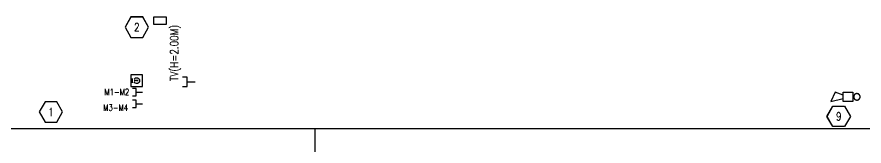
# Model space of a CAD drawing. Header units: millimetres. Extents: x -96513 to 442697, y -70111 to 173034.
# Drawn here: x 263391 to 289852, y -25659 to -21632 of the extents above; entities that cross this region are included whole.
import ezdxf
from ezdxf.enums import TextEntityAlignment as Align

# ---------------------------------------------------------------- set-up
doc = ezdxf.new("R2010")
doc.units = ezdxf.units.MM
doc.set_wipeout_variables(frame=1)
doc.linetypes.add('EXPOSED0', pattern=[6.35, 3.175, -0.79375, 0.396875, -0.79375, 0.396875, -0.79375])
for name, color, linetype in [('Anno', 223, 'Continuous'), ('Com', 153, 'Continuous'), ('Fire', 133, 'Continuous'), ('Lite-Cqd', 114, 'Continuous'), ('Soun-Sup', 183, 'Continuous'), ('Wire', 84, 'Continuous')]:
    doc.layers.add(name, color=color, linetype=linetype)
doc.styles.add('MECS', font='ROMANS.shx', dxfattribs={"width": 0.9, "height": 6250})

# ---------------------------------------------------------------- blocks, each defined once
blk = doc.blocks.new('*U102')
blk.add_lwpolyline([(-0.076, -0.047), (0.076, -0.047), (0.076, 0.047), (-0.076, 0.047)], close=True)
blk = doc.blocks.new('G.RefSym-Keynote')
at = {"color": 18}
blk.add_wipeout([(-0.073, 0.123), (0.07, 0.123), (0.142, -0.001), (0.07, -0.124), (-0.073, -0.124), (-0.144, -0.001)], dxfattribs=at)
at = {"color": 0, "linetype": 'ByBlock'}
blk.add_lwpolyline([(-0.073, 0.125), (0.071, 0.125), (0.143, -0.001), (0.071, -0.126), (-0.073, -0.126), (-0.146, -0.001)], close=True, dxfattribs=at)
at = {"color": 0, "linetype": 'ByBlock', "style": 'MECS', "width": 0.8}
blk.add_attdef('NUM', text='', height=0.0941, dxfattribs=at).set_placement((-0.001, -0.001), align=Align.MIDDLE)
blk = doc.blocks.new('E.IntSnd-Video Player')
at = {"color": 0, "linetype": 'ByBlock', "lineweight": -2}
blk.add_line((2.03, 0), (3.04, 0), dxfattribs=at)
at = {"color": 18, "linetype": 'ByBlock'}
blk.add_wipeout([(-4, -4), (-4, 4), (4, 4), (4, -4)], dxfattribs=at)
at = {"color": 0, "linetype": 'ByBlock', "lineweight": -2}
for p, q in [((-2.91, 1.47), (-2.91, -1.47)), ((0.91, 0), (-1.81, 0))]:
    blk.add_line(p, q, dxfattribs=at)
for points in [[(-4, -4), (-4, 4), (4, 4), (4, -4)], [(-1.81, 0), (-0.87, -0.16), (-0.87, 0.16)], [(-0.04, -0.16), (-0.04, 0.16), (0.91, 0)]]:
    blk.add_lwpolyline(points, close=True, dxfattribs=at)
blk.add_arc((0, 0), 2.02, 206.56505, 153.43495, dxfattribs=at)
blk = doc.blocks.new('E.IntSnd-Microphone Outlet')
at = {"color": 0, "linetype": 'ByBlock', "lineweight": -2}
blk.add_line((0, 0.098), (0, 0), dxfattribs=at)
blk.add_lwpolyline([(0.057, 0.155), (0.057, 0.098), (-0.057, 0.098), (-0.057, 0.155)], dxfattribs=at)
at = {"color": 0, "linetype": 'ByBlock', "lineweight": -2, "style": 'MECS', "width": 0.8, "flags": 8}
blk.add_attdef('COF', text='', height=0.0984, dxfattribs=at).set_placement((0, 0.244), align=Align.MIDDLE)
blk = doc.blocks.new('E.IntFire-Horn')
at = {"color": 18}
blk.add_wipeout([(-0.059, 0), (-0.059, 0.118), (-0.02, 0.118), (-0.059, 0.27), (0.059, 0.22), (0.02, 0.118), (0.059, 0.118), (0.059, 0)], dxfattribs=at)
at = {"color": 0, "linetype": 'ByBlock', "lineweight": -2}
blk.add_lwpolyline([(0.02, 0.118), (0.059, 0.22), (-0.059, 0.27), (-0.02, 0.118)], dxfattribs=at)
blk.add_lwpolyline([(0.059, 0), (-0.059, 0), (-0.059, 0.118), (0.059, 0.118)], close=True, dxfattribs=at)
blk = doc.blocks.new('E.IntWir-Conduit')
at = {"color": 0, "linetype": 'ByBlock', "lineweight": -2}
blk.add_circle((0, 0.098425), 0.03937, dxfattribs=at)

msp = doc.modelspace()

# ---------------------------------------------------------------- linework, layer by layer
at = {"color": 8}
for q in [(272697, -70111), (272697, -65111)]:
    msp.add_line((272697, -25111), q, dxfattribs=at)

# ---------------------------------------------------------------- block references
at = {"layer": 'Anno', "color": 83}
ref = msp.add_blockref('G.RefSym-Keynote', (267138, -21951), dxfattribs=dict(at, xscale=-2540, yscale=2540, zscale=2540, rotation=180))
ref.add_attrib('NUM', '2', dxfattribs={"layer": '0', "color": 0, "linetype": 'ByBlock', "height": 250, "style": 'MECS', "width": 0.8}).set_placement((267136, -21950), align=Align.MIDDLE)
ref = msp.add_blockref('G.RefSym-Keynote', (264455, -24598), dxfattribs=dict(at, xscale=-2540, yscale=2540, zscale=2540, rotation=180))
ref.add_attrib('NUM', '1', dxfattribs={"layer": '0', "color": 0, "linetype": 'ByBlock', "height": 250, "style": 'MECS', "width": 0.8}).set_placement((264452, -24597), align=Align.MIDDLE)
ref = msp.add_blockref('G.RefSym-Keynote', (289063, -24731), dxfattribs=dict(at, xscale=2540, yscale=2540, zscale=2540))
ref.add_attrib('NUM', '9', dxfattribs={"layer": '0', "color": 0, "linetype": 'ByBlock', "height": 250, "style": 'MECS', "width": 0.8}).set_placement((289060, -24732), align=Align.MIDDLE)
at = {"layer": 'Com', "linetype": 'Continuous', "xscale": -45.27123371938431, "yscale": 45.27123371938431, "zscale": 45.27123371938431, "rotation": 180}
msp.add_blockref('E.IntSnd-Video Player', (267133, -23618), dxfattribs=at)
at = {"layer": 'Com'}
ref = msp.add_blockref('E.IntSnd-Microphone Outlet', (267314, -24343), dxfattribs=dict(at, xscale=-2017.986206742399, yscale=2017.986206742399, zscale=2017.986206742399, rotation=89.99999999999984))
ref.add_attrib('COF', 'M3-M4', dxfattribs={"layer": '0', "color": 0, "linetype": 'ByBlock', "lineweight": -2, "height": 198.6, "style": 'MECS', "width": 0.8}).set_placement((266476, -24462), align=Align.MIDDLE)
at = {"layer": 'Fire', "xscale": 2540, "yscale": 2540, "zscale": 2540, "rotation": 90}
msp.add_blockref('E.IntFire-Horn', (289504, -24124), dxfattribs=at)
at = {"layer": 'Lite-Cqd', "xscale": -2540, "yscale": 2540, "zscale": 2540, "rotation": 180}
msp.add_blockref('*U102', (267858, -21751), dxfattribs=at)
at = {"layer": 'Soun-Sup'}
ref = msp.add_blockref('E.IntSnd-Microphone Outlet', (268956, -23654), dxfattribs=dict(at, xscale=-2540, yscale=2540, zscale=2540, rotation=89.99999999999991))
ref.add_attrib('COF', 'TV(H=2.00M)', dxfattribs={"layer": '0', "color": 0, "linetype": 'ByBlock', "lineweight": -2, "height": 250, "rotation": 90, "style": 'MECS', "width": 0.8, "flags": 8}).set_placement((268322, -22755), align=Align.MIDDLE)

# ---------------------------------------------------------------- next in the draw order: linework, layer by layer
at = {"color": 8}
msp.add_line((-30532, -25111), (442697, -25111), dxfattribs=at)

# ---------------------------------------------------------------- next in the draw order: block references
at = {"layer": 'Com'}
ref = msp.add_blockref('E.IntSnd-Microphone Outlet', (267314, -23976), dxfattribs=dict(at, xscale=-2017.986206742399, yscale=2017.986206742399, zscale=2017.986206742399, rotation=89.99999999999984))
ref.add_attrib('COF', 'M1-M2', dxfattribs={"layer": '0', "color": 0, "linetype": 'ByBlock', "lineweight": -2, "height": 198.6, "style": 'MECS', "width": 0.8}).set_placement((266511, -23973), align=Align.MIDDLE)
at = {"layer": 'Wire', "linetype": 'EXPOSED0', "ltscale": 100, "xscale": -2540, "yscale": 2540, "zscale": 2540, "rotation": 180}
msp.add_blockref('E.IntWir-Conduit', (289629, -23874), dxfattribs=at)

doc.saveas('drawing.dxf')
